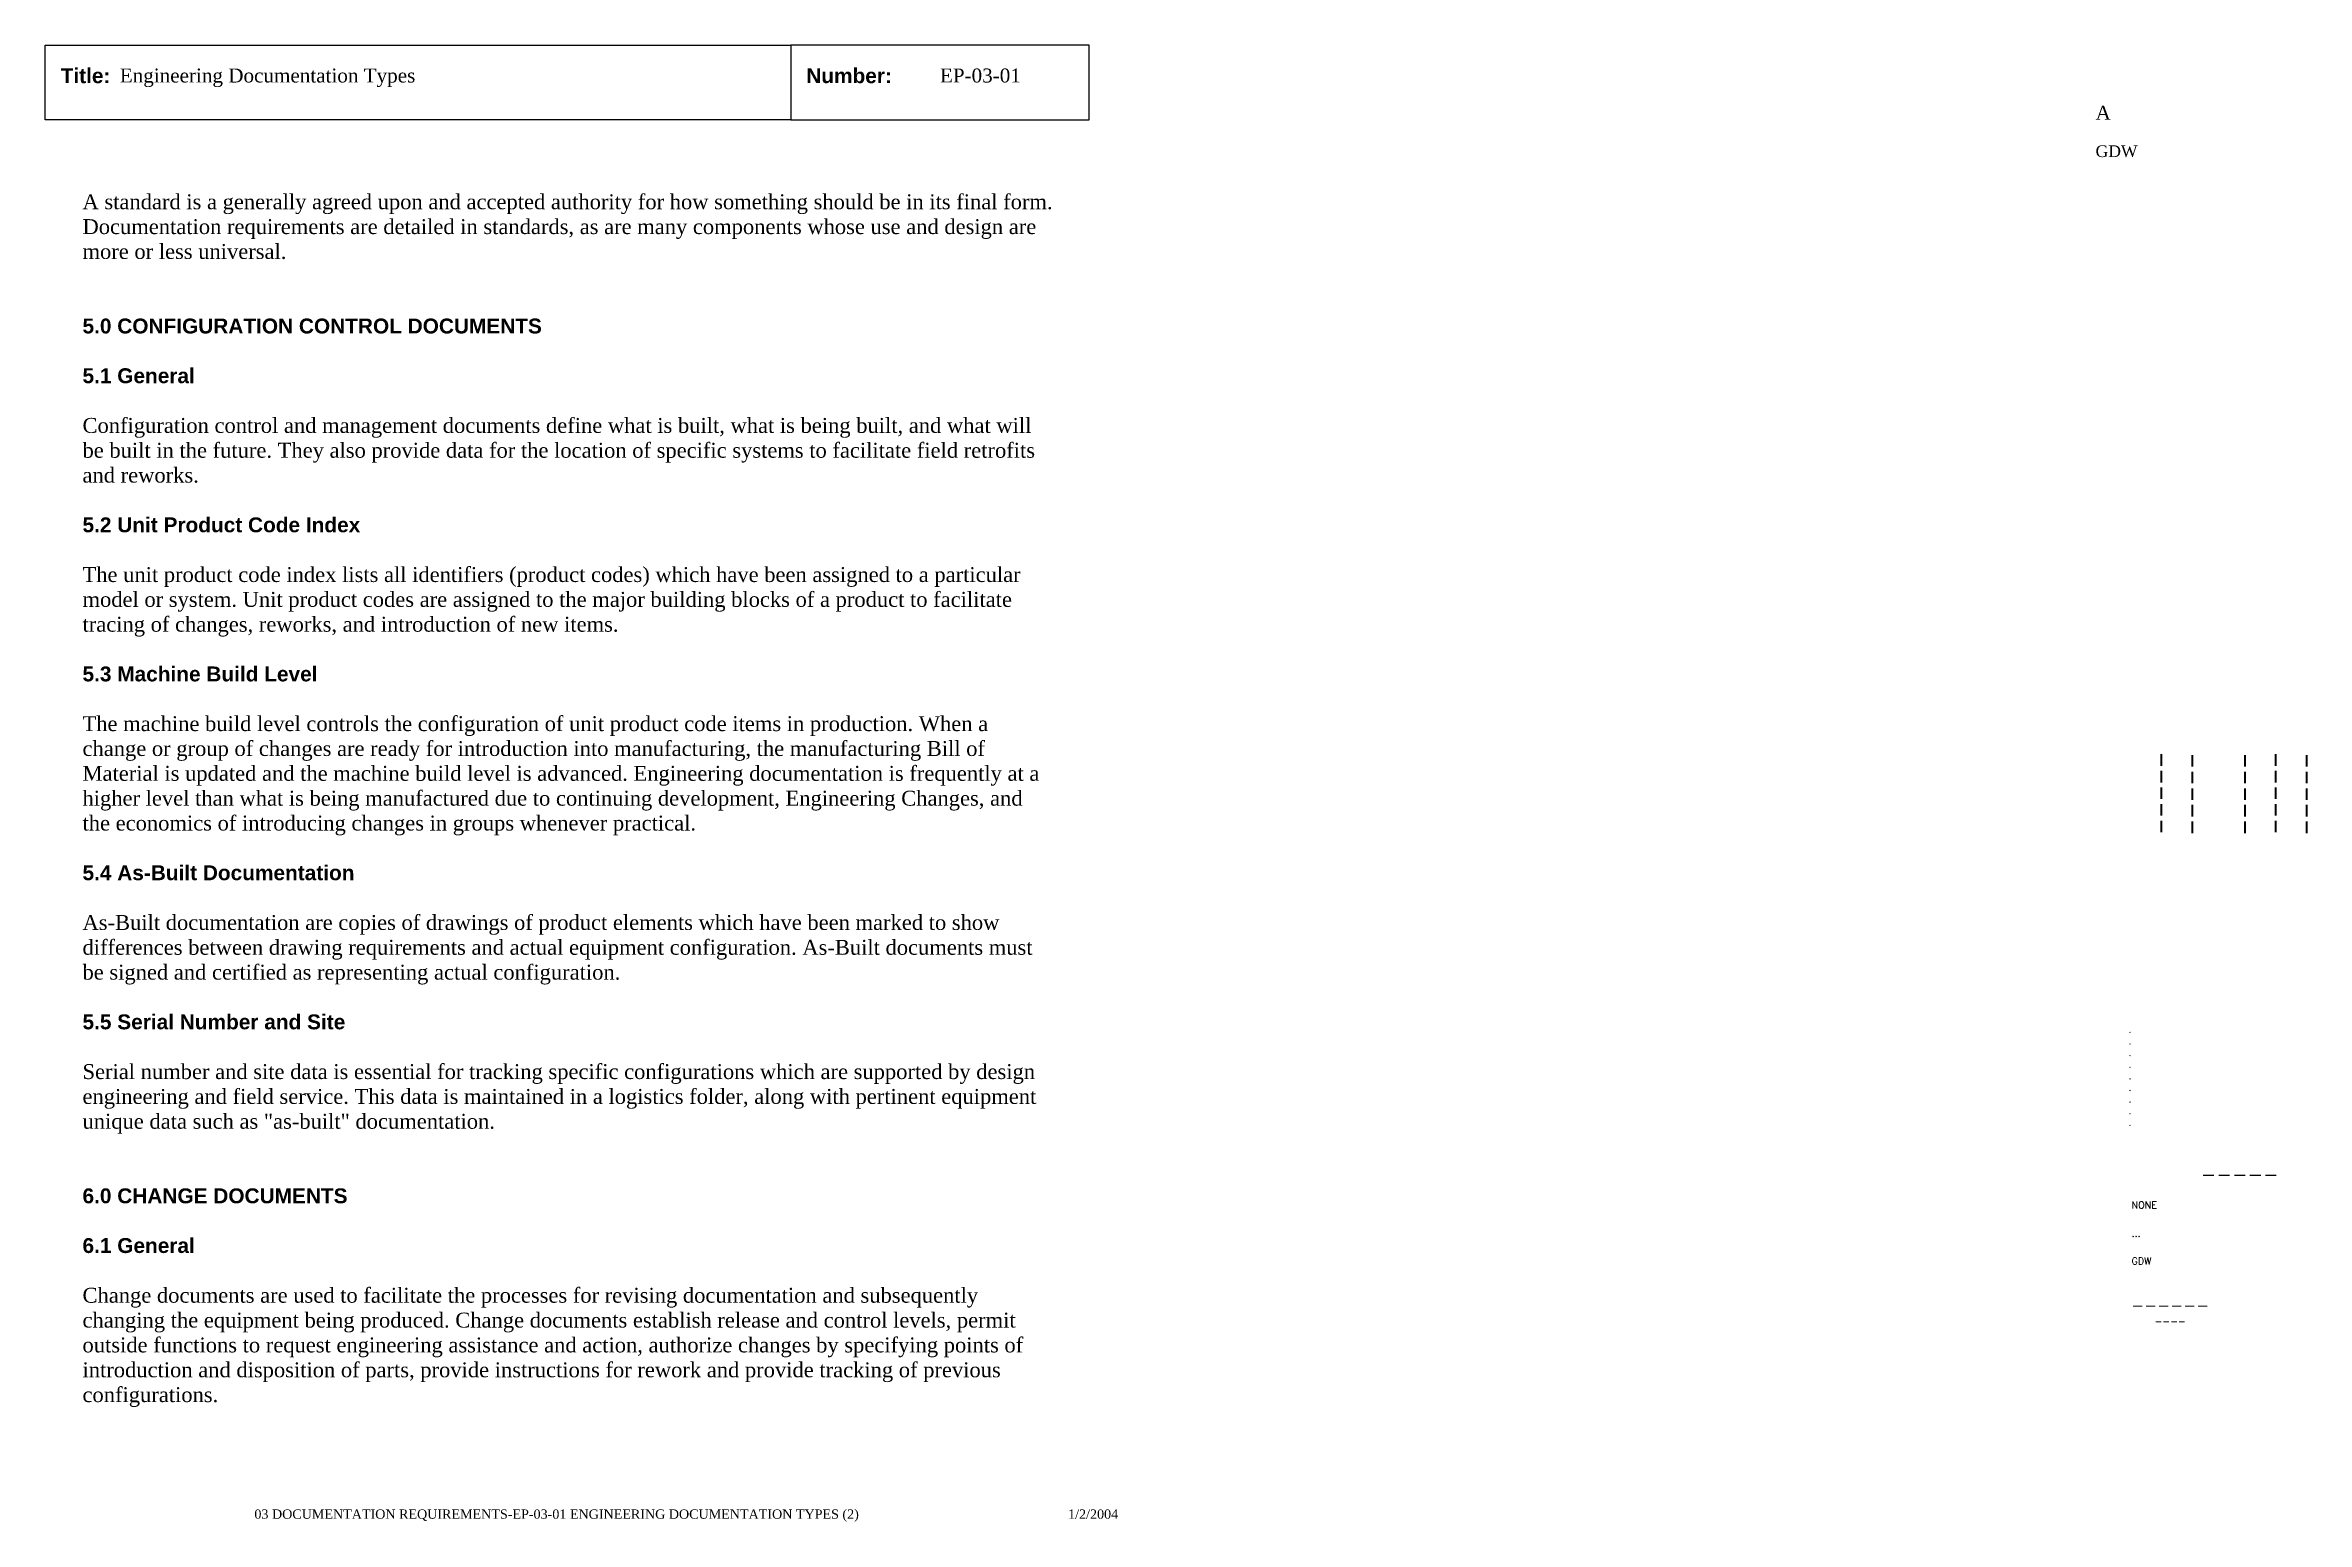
# Paper-space layout 'EP-03-01 Engineering Documentation Types (2)' of a CAD drawing. Header units: inches. Extents: x 1 to 31.3, y 0.2 to 20.
import ezdxf
from ezdxf.enums import TextEntityAlignment as Align

# ---------------------------------------------------------------- set-up
doc = ezdxf.new("R2010")
doc.units = ezdxf.units.IN
doc.header["$MEASUREMENT"] = 0
doc.layers.add('TitleBlock_Attributes', color=40, linetype='Continuous', plot=False)
doc.layers.add('TitleBlock_Atts_Print', color=1, linetype='Continuous')
doc.styles.get("Standard").update_dxf_attribs({"font": 'simplex.shx'})
doc.styles.add('style1', font='TIMES.TTF')
doc.styles.add('styleAtt', font='TIMES.TTF')
doc.styles.add('TBBIGTEXT', font='complex.shx')

# ---------------------------------------------------------------- blocks, each defined once
blk = doc.blocks.new('Test1')
at = {"layer": 'TitleBlock_Attributes', "style": 'TBBIGTEXT', "width": 0.8}
for tag, p, height in [('SideLine1', (29.492, 9.408), 0.25), ('SideLine2', (29.906, 9.396), 0.25), ('SideLine3', (30.612, 9.396), 0.25), ('SideLine4', (31.026, 9.408), 0.25), ('SideLine5', (31.44, 9.396), 0.25), ('File-Layout', (28.803, 3.641), 0.125)]:
    blk.add_attdef(tag, p, '', height=height, rotation=90, dxfattribs=at)
at = {"layer": 'TitleBlock_Attributes'}
for tag, p, height in [('REV1', (28.947, 6.754), 0.0625), ('REV2', (28.947, 6.598), 0.0625), ('REV3', (28.947, 6.442), 0.0625), ('REV4', (28.947, 6.286), 0.0625), ('REV5', (28.947, 6.13), 0.0625), ('REV6', (28.947, 5.974), 0.0625), ('REV7', (28.947, 5.818), 0.0625), ('REV8', (28.947, 5.662), 0.0625), ('REV9', (28.947, 5.506), 0.0625), ('SCALE', (28.983, 4.394), 0.0938), ('INCHARGE', (28.983, 4.016), 0.0938), ('DRW', (28.983, 3.641), 0.0938)]:
    blk.add_attdef(tag, p, '', height=height, dxfattribs=at)
at = {"layer": 'TitleBlock_Attributes', "style": 'TBBIGTEXT'}
for tag, height, p in [('PROJNUM', 0.188, (30.434, 4.761)), ('DWG_NUM', 0.156, (31.168, 4.127)), ('CUSTOMER', 0.156, (29.501, 3.017)), ('LOCATION', 0.0938, (29.501, 2.835)), ('DESC_1', 0.188, (29.501, 2.412)), ('DESC_2', 0.188, (29.501, 2.1)), ('DESC_3', 0.188, (29.501, 1.787))]:
    blk.add_attdef(tag, text='', height=height, dxfattribs=at).set_placement(p, align=Align.CENTER)
at = {"layer": 'TitleBlock_Attributes'}
blk.add_attdef('DRW_DATE', text='', height=0.0938, dxfattribs=at).set_placement((31.149, 3.648), align=Align.CENTER)

psp = doc.layouts.new('EP-03-01 Engineering Documentation Types (2)')

# ---------------------------------------------------------------- linework, layer by layer
for points in [[(1, 20), (11, 20), (11, 19), (1, 19)], [(11, 19), (15, 19), (15, 20), (11, 20)]]:
    psp.add_lwpolyline(points, close=True)

# ---------------------------------------------------------------- block references
ref = psp.add_blockref('Test1', (0, 0))
ref.add_attrib('CUSTOMER', '------', dxfattribs={"layer": 'TitleBlock_Attributes', "height": 0.1562, "style": 'TBBIGTEXT'}).set_placement((29.501, 3.017), align=Align.CENTER)
ref.add_attrib('LOCATION', '----', dxfattribs={"layer": 'TitleBlock_Attributes', "height": 0.0938, "style": 'TBBIGTEXT'}).set_placement((29.501, 2.835), align=Align.CENTER)
ref.add_attrib('DESC_1', 'Engineering Documentation Types', (2, 19.5), dxfattribs={"layer": 'TitleBlock_Atts_Print', "height": 0.1875, "style": 'styleAtt'})
ref.add_attrib('DESC_2', 'EP-03-01', (13, 19.5), dxfattribs={"layer": 'TitleBlock_Atts_Print', "height": 0.1875, "style": 'styleAtt'})
ref.add_attrib('DESC_3', 'A', (28.5, 19), dxfattribs={"layer": 'TitleBlock_Attributes', "height": 0.188, "style": 'styleAtt'})
ref.add_attrib('PROJNUM', '-----', dxfattribs={"layer": 'TitleBlock_Attributes', "height": 0.1875, "style": 'TBBIGTEXT'}).set_placement((30.434, 4.761), align=Align.CENTER)
ref.add_attrib('DWG_NUM', 'GDW', (28.5, 18.5), dxfattribs={"layer": 'TitleBlock_Attributes', "height": 0.1562, "style": 'styleAtt'})
ref.add_attrib('DRW_DATE', '1/2/2004', dxfattribs={"layer": 'TitleBlock_Atts_Print', "height": 0.125, "style": 'styleAtt'}).set_placement((15.055, 0.232), align=Align.CENTER)
ref.add_attrib('DRW', 'GDW', (28.983, 3.641), dxfattribs={"layer": 'TitleBlock_Attributes', "height": 0.0938})
ref.add_attrib('INCHARGE', '...', (28.983, 4.016), dxfattribs={"layer": 'TitleBlock_Attributes', "height": 0.0938})
ref.add_attrib('SCALE', 'NONE', (28.983, 4.394), dxfattribs={"layer": 'TitleBlock_Attributes', "height": 0.0938})
ref.add_attrib('REV1', '.', (28.947, 6.754), dxfattribs={"layer": 'TitleBlock_Attributes', "height": 0.0625})
ref.add_attrib('REV2', '.', (28.947, 6.598), dxfattribs={"layer": 'TitleBlock_Attributes', "height": 0.0625})
ref.add_attrib('REV3', '.', (28.947, 6.442), dxfattribs={"layer": 'TitleBlock_Attributes', "height": 0.0625})
ref.add_attrib('REV4', '.', (28.947, 6.286), dxfattribs={"layer": 'TitleBlock_Attributes', "height": 0.0625})
ref.add_attrib('REV5', '.', (28.947, 6.13), dxfattribs={"layer": 'TitleBlock_Attributes', "height": 0.0625})
ref.add_attrib('REV6', '.', (28.947, 5.974), dxfattribs={"layer": 'TitleBlock_Attributes', "height": 0.0625})
ref.add_attrib('REV7', '.', (28.947, 5.818), dxfattribs={"layer": 'TitleBlock_Attributes', "height": 0.0625})
ref.add_attrib('REV8', '.', (28.947, 5.662), dxfattribs={"layer": 'TitleBlock_Attributes', "height": 0.0625})
ref.add_attrib('REV9', '.', (28.947, 5.506), dxfattribs={"layer": 'TitleBlock_Attributes', "height": 0.0625})
ref.add_attrib('SideLine1', '-----', (29.492, 9.408), dxfattribs={"layer": 'TitleBlock_Attributes', "height": 0.25, "rotation": 90, "style": 'TBBIGTEXT', "width": 0.8})
ref.add_attrib('SideLine2', '-----', (29.906, 9.396), dxfattribs={"layer": 'TitleBlock_Attributes', "height": 0.25, "rotation": 90, "style": 'TBBIGTEXT', "width": 0.8})
ref.add_attrib('SideLine3', '-----', (30.612, 9.396), dxfattribs={"layer": 'TitleBlock_Attributes', "height": 0.25, "rotation": 90, "style": 'TBBIGTEXT', "width": 0.8})
ref.add_attrib('SideLine4', '-----', (31.026, 9.408), dxfattribs={"layer": 'TitleBlock_Attributes', "height": 0.25, "rotation": 90, "style": 'TBBIGTEXT', "width": 0.8})
ref.add_attrib('SideLine5', '-----', (31.44, 9.396), dxfattribs={"layer": 'TitleBlock_Attributes', "height": 0.25, "rotation": 90, "style": 'TBBIGTEXT', "width": 0.8})
ref.add_attrib('File-Layout', '03 DOCUMENTATION REQUIREMENTS-EP-03-01 ENGINEERING DOCUMENTATION TYPES (2)', dxfattribs={"layer": 'TitleBlock_Atts_Print', "height": 0.125, "style": 'styleAtt'}).set_placement((7.859, 0.232), align=Align.CENTER)

# ---------------------------------------------------------------- texts
at = {"color": 5, "char_height": 0.2, "width": 2, "attachment_point": 1, "line_spacing_factor": 1.5, "style": 'style1'}
for s, insert in [('{\\fArial|b1|i0|c0|p34;Title:}', (1.207, 19.691)), ('{\\fArial|b1|i0|c0|p34;Number:}', (11.207, 19.691))]:
    psp.add_mtext(s, dxfattribs=dict(at, insert=insert))
at = {"color": 5, "insert": (1.5, 18), "char_height": 0.2, "width": 13, "attachment_point": 1, "style": 'style1'}
psp.add_mtext('A standard is a generally agreed upon and accepted authority for how something should be in its final form. Documentation requirements are detailed in standards, as are many components whose use and design are more or less universal.\\P\\P\\P{\\fArial|b1|i0|c0|p34;5.0 CONFIGURATION CONTROL DOCUMENTS\\P\\P5.1 General\\P\\P}Configuration control and management documents define what is built, what is being built, and what will be built in the future. They also provide data for the location of specific systems to facilitate field retrofits and reworks.\\P\\P{\\fArial|b1|i0|c0|p34;5.2 Unit Product Code Index\\P\\P}The unit product code index lists all identifiers (product codes) which have been assigned to a particular model or system. Unit product codes are assigned to the major building blocks of a product to facilitate tracing of changes, reworks, and introduction of new items.\\P\\P{\\fArial|b1|i0|c0|p34;5.3 Machine Build Level\\P\\P}The machine build level controls the configuration of unit product code items in production. When a change or group of changes are ready for introduction into manufacturing, the manufacturing Bill of Material is updated and the machine build level is advanced. Engineering documentation is frequently at a higher level than what is being manufactured due to continuing development, Engineering Changes, and the economics of introducing changes in groups whenever practical.\\P\\P{\\fArial|b1|i0|c0|p34;5.4 As-Built Documentation\\P\\P}As-Built documentation are copies of drawings of product elements which have been marked to show differences between drawing requirements and actual equipment configuration. As-Built documents must be signed and certified as representing actual configuration.\\P\\P{\\fArial|b1|i0|c0|p34;5.5 Serial Number and Site\\P\\P}Serial number and site data is essential for tracking specific configurations which are supported by design engineering and field service. This data is maintained in a logistics folder, along with pertinent equipment unique data such as "as-built" documentation.\\P\\P\\P{\\fArial|b1|i0|c0|p34;6.0 CHANGE DOCUMENTS\\P\\P6.1 General\\P\\P}Change documents are used to facilitate the processes for revising documentation and subsequently changing the equipment being produced. Change documents establish release and control levels, permit outside functions to request engineering assistance and action, authorize changes by specifying points of introduction and disposition of parts, provide instructions for rework and provide tracking of previous configurations.', dxfattribs=at)

doc.saveas('drawing.dxf')
